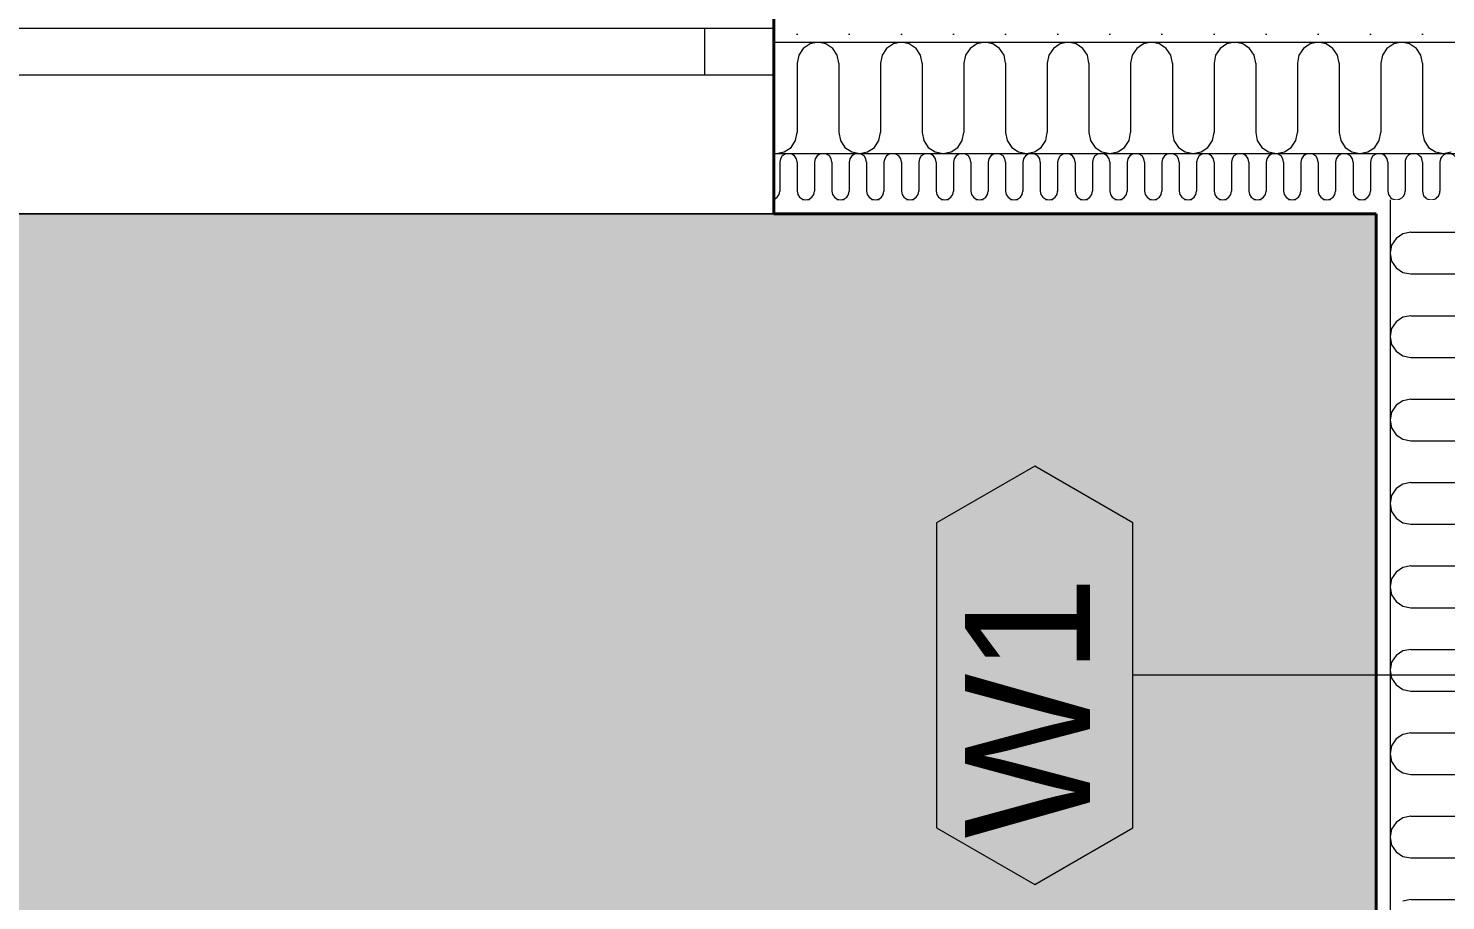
# Model space of a CAD drawing. Header units: millimetres. Extents: x -3100 to 17162, y -19566 to 10100.
# Drawn here: x 3445 to 4975, y 6659 to 7600 of the extents above; entities that cross this region are included whole.
import ezdxf

# ---------------------------------------------------------------- set-up
doc = ezdxf.new("R2010")
doc.units = ezdxf.units.MM
doc.header["$MEASUREMENT"] = 0
doc.linetypes.add('Wipeout_Contour', pattern=[1000, 0, -1000])
for name, color, linetype in [('Konstrukce - svislé nosné', 7, 'Continuous'), ('Konstrukce – Dělicí čáry vrstev', 7, 'Continuous'), ('Kóty - SP', 7, 'Continuous'), ('Otvory – Okna', 7, 'Continuous'), ('Výplně – Řezové', 7, 'Continuous'), ('Zóny', 7, 'Continuous'), ('Zóny - razítko SP', 7, 'Continuous')]:
    doc.layers.add(name, color=color, linetype=linetype)
doc.styles.add('GENEROVANÝ_STYL_1', font='Arial.ttf')
doc.dimstyles.new('GENEROVANÝ_STYL__1', dxfattribs={"dimtxt": 134.999996, "dimasz": 114, "dimexe": 0.18, "dimexo": 0.0625, "dimgap": 0, "dimtad": 1, "dimtih": 1, "dimtoh": 1, "dimdec": 0, "dimzin": 0, "dimdsep": 46, "dimtxsty": 'GENEROVANÝ_STYL_1', "dimblk": 'ARROWHEAD_2', "dimblk1": 'ARROWHEAD_2', "dimblk2": 'ARROWHEAD_2', "dimcen": 0.09, "dimse1": 1, "dimse2": 1, "dimclrd": 256, "dimclre": 256, "dimclrt": 256, "dimazin": 0, "dimtfac": 1, "dimtdec": 4, "dimtmove": 0, "dimatfit": 3, "dimfxl": 1, "dimtolj": 1, "dimtzin": 0, "dimarcsym": 0})
doc.dimstyles.new('GENEROVANÝ_STYL__2', dxfattribs={"dimtxt": 134.999996, "dimasz": 114, "dimexe": 0.18, "dimexo": 0.0625, "dimgap": 0, "dimtad": 1, "dimdec": 0, "dimzin": 0, "dimdsep": 46, "dimtxsty": 'GENEROVANÝ_STYL_1', "dimblk": 'ARROWHEAD_2', "dimblk1": 'ARROWHEAD_2', "dimblk2": 'ARROWHEAD_2', "dimcen": 0.09, "dimse1": 1, "dimse2": 1, "dimclrd": 256, "dimclre": 256, "dimclrt": 256, "dimazin": 0, "dimtfac": 1, "dimtdec": 4, "dimtmove": 0, "dimatfit": 3, "dimfxl": 1, "dimtolj": 1, "dimtzin": 0, "dimarcsym": 0})
doc.dimstyles.new('GENEROVANÝ_STYL__3', dxfattribs={"dimtxt": 134.999996, "dimasz": 114, "dimexe": 0.18, "dimexo": 0.0625, "dimgap": 0, "dimtad": 1, "dimdec": 0, "dimzin": 0, "dimdsep": 46, "dimtxsty": 'GENEROVANÝ_STYL_1', "dimblk": 'ARROWHEAD_2', "dimblk1": 'ARROWHEAD_2', "dimblk2": 'ARROWHEAD_2', "dimcen": 0.09, "dimse1": 1, "dimse2": 1, "dimclrd": 256, "dimclre": 256, "dimclrt": 256, "dimazin": 0, "dimtfac": 1, "dimtdec": 4, "dimtmove": 2, "dimatfit": 3, "dimfxl": 1, "dimtolj": 1, "dimtzin": 0, "dimarcsym": 0})
pattern_1 = [(0, (0, 0), (0, 56.25), [0, -56.25])]

# ---------------------------------------------------------------- blocks, each defined once
blk = doc.blocks.new('Pokoj 2_1.08_8', base_point=(1597.2, 6204))
at = {"layer": 'Zóny', "linetype": 'Continuous', "lineweight": 0, "true_color": 0xffffff}
blk.add_hatch(color=7, dxfattribs=at).paths.add_polyline_path([(0, 7400), (0, 3650), (3100, 3650), (3100, 4350), (4900, 4350), (4900, 7400)])
blk = doc.blocks.new('*X54')
at = {"layer": 'Výplně – Řezové', "color": 53, "linetype": 'Continuous', "lineweight": 13, "true_color": 0xeccf4f}
for p, q in [((4931.25, 7455.625), (4931.25, 7424.375)), ((4950, 7455.625), (4950, 7424.375)), ((4968.75, 7455.625), (4968.75, 7424.375)), ((4987.5, 7455.625), (4987.5, 7424.375)), ((5006.25, 7455.625), (5006.25, 7424.375)), ((5025, 7455.625), (5025, 7424.375))]:
    blk.add_line(p, q, dxfattribs=at)
for centre, start, end in [((4940.625, 7455.625), 0, 180), ((4978.125, 7455.625), 0, 180), ((5015.625, 7455.625), 0, 180), ((4921.875, 7424.375), 222.829439, 0), ((4959.375, 7424.375), 180, 0), ((4996.875, 7424.375), 180, 0), ((5034.375, 7424.375), 180, 273.819837)]:
    blk.add_arc(centre, 9.375, start, end, dxfattribs=at)
blk = doc.blocks.new('*X56')
at = {"layer": 'Výplně – Řezové', "color": 53, "linetype": 'Continuous', "lineweight": 13, "true_color": 0xeccf4f}
for p, q in [((4257, 7459.2), (4256.2, 7455.6)), ((4256.2, 7455.6), (4256.2, 7424.4)), ((4259, 7462.3), (4257, 7459.2)), ((4262, 7464.3), (4259, 7462.3)), ((4265.6, 7465), (4262, 7464.3)), ((4269.2, 7464.3), (4265.6, 7465)), ((4272.3, 7462.3), (4269.2, 7464.3)), ((4274.3, 7459.2), (4272.3, 7462.3)), ((4275, 7455.6), (4274.3, 7459.2)), ((4275, 7455.6), (4275, 7424.4)), ((4294.5, 7459.2), (4293.7, 7455.6)), ((4293.7, 7455.6), (4293.7, 7424.4)), ((4296.5, 7462.3), (4294.5, 7459.2)), ((4299.5, 7464.3), (4296.5, 7462.3)), ((4303.1, 7465), (4299.5, 7464.3)), ((4306.7, 7464.3), (4303.1, 7465)), ((4309.8, 7462.3), (4306.7, 7464.3)), ((4311.8, 7459.2), (4309.8, 7462.3)), ((4312.5, 7455.6), (4311.8, 7459.2)), ((4312.5, 7455.6), (4312.5, 7424.4)), ((4332, 7459.2), (4331.2, 7455.6)), ((4331.2, 7455.6), (4331.2, 7424.4)), ((4334, 7462.3), (4332, 7459.2)), ((4337, 7464.3), (4334, 7462.3)), ((4340.6, 7465), (4337, 7464.3)), ((4344.2, 7464.3), (4340.6, 7465)), ((4347.3, 7462.3), (4344.2, 7464.3)), ((4349.3, 7459.2), (4347.3, 7462.3)), ((4350, 7455.6), (4349.3, 7459.2)), ((4350, 7455.6), (4350, 7424.4)), ((4369.5, 7459.2), (4368.7, 7455.6)), ((4368.7, 7455.6), (4368.7, 7424.4)), ((4371.5, 7462.3), (4369.5, 7459.2)), ((4374.5, 7464.3), (4371.5, 7462.3)), ((4378.1, 7465), (4374.5, 7464.3)), ((4381.7, 7464.3), (4378.1, 7465)), ((4384.8, 7462.3), (4381.7, 7464.3)), ((4386.8, 7459.2), (4384.8, 7462.3)), ((4387.5, 7455.6), (4386.8, 7459.2)), ((4387.5, 7455.6), (4387.5, 7424.4)), ((4407, 7459.2), (4406.2, 7455.6)), ((4406.2, 7455.6), (4406.2, 7424.4)), ((4409, 7462.3), (4407, 7459.2)), ((4412, 7464.3), (4409, 7462.3)), ((4415.6, 7465), (4412, 7464.3)), ((4419.2, 7464.3), (4415.6, 7465)), ((4422.3, 7462.3), (4419.2, 7464.3)), ((4424.3, 7459.2), (4422.3, 7462.3)), ((4425, 7455.6), (4424.3, 7459.2)), ((4425, 7455.6), (4425, 7424.4)), ((4444.5, 7459.2), (4443.7, 7455.6)), ((4443.7, 7455.6), (4443.7, 7424.4)), ((4446.5, 7462.3), (4444.5, 7459.2)), ((4449.5, 7464.3), (4446.5, 7462.3)), ((4453.1, 7465), (4449.5, 7464.3)), ((4456.7, 7464.3), (4453.1, 7465)), ((4459.8, 7462.3), (4456.7, 7464.3)), ((4461.8, 7459.2), (4459.8, 7462.3)), ((4462.5, 7455.6), (4461.8, 7459.2)), ((4462.5, 7455.6), (4462.5, 7424.4)), ((4482, 7459.2), (4481.2, 7455.6)), ((4481.2, 7455.6), (4481.2, 7424.4)), ((4484, 7462.3), (4482, 7459.2)), ((4487, 7464.3), (4484, 7462.3)), ((4490.6, 7465), (4487, 7464.3)), ((4494.2, 7464.3), (4490.6, 7465)), ((4497.3, 7462.3), (4494.2, 7464.3)), ((4499.3, 7459.2), (4497.3, 7462.3)), ((4500, 7455.6), (4499.3, 7459.2)), ((4500, 7455.6), (4500, 7424.4)), ((4519.5, 7459.2), (4518.7, 7455.6)), ((4518.7, 7455.6), (4518.7, 7424.4)), ((4521.5, 7462.3), (4519.5, 7459.2)), ((4524.5, 7464.3), (4521.5, 7462.3)), ((4528.1, 7465), (4524.5, 7464.3)), ((4531.7, 7464.3), (4528.1, 7465)), ((4534.8, 7462.3), (4531.7, 7464.3)), ((4536.8, 7459.2), (4534.8, 7462.3)), ((4537.5, 7455.6), (4536.8, 7459.2)), ((4537.5, 7455.6), (4537.5, 7424.4)), ((4557, 7459.2), (4556.2, 7455.6)), ((4556.2, 7455.6), (4556.2, 7424.4)), ((4559, 7462.3), (4557, 7459.2)), ((4562, 7464.3), (4559, 7462.3)), ((4565.6, 7465), (4562, 7464.3)), ((4569.2, 7464.3), (4565.6, 7465)), ((4572.3, 7462.3), (4569.2, 7464.3)), ((4574.3, 7459.2), (4572.3, 7462.3)), ((4575, 7455.6), (4574.3, 7459.2)), ((4575, 7455.6), (4575, 7424.4)), ((4594.5, 7459.2), (4593.7, 7455.6)), ((4593.7, 7455.6), (4593.7, 7424.4)), ((4596.5, 7462.3), (4594.5, 7459.2)), ((4599.5, 7464.3), (4596.5, 7462.3)), ((4603.1, 7465), (4599.5, 7464.3)), ((4606.7, 7464.3), (4603.1, 7465)), ((4609.8, 7462.3), (4606.7, 7464.3)), ((4611.8, 7459.2), (4609.8, 7462.3)), ((4612.5, 7455.6), (4611.8, 7459.2)), ((4612.5, 7455.6), (4612.5, 7424.4)), ((4632, 7459.2), (4631.2, 7455.6)), ((4631.2, 7455.6), (4631.2, 7424.4)), ((4634, 7462.3), (4632, 7459.2)), ((4637, 7464.3), (4634, 7462.3)), ((4640.6, 7465), (4637, 7464.3)), ((4644.2, 7464.3), (4640.6, 7465)), ((4647.3, 7462.3), (4644.2, 7464.3)), ((4649.3, 7459.2), (4647.3, 7462.3)), ((4650, 7455.6), (4649.3, 7459.2)), ((4650, 7455.6), (4650, 7424.4)), ((4669.5, 7459.2), (4668.7, 7455.6)), ((4668.7, 7455.6), (4668.7, 7424.4)), ((4671.5, 7462.3), (4669.5, 7459.2)), ((4674.5, 7464.3), (4671.5, 7462.3)), ((4678.1, 7465), (4674.5, 7464.3)), ((4681.7, 7464.3), (4678.1, 7465)), ((4684.8, 7462.3), (4681.7, 7464.3)), ((4686.8, 7459.2), (4684.8, 7462.3)), ((4687.5, 7455.6), (4686.8, 7459.2)), ((4687.5, 7455.6), (4687.5, 7424.4)), ((4707, 7459.2), (4706.2, 7455.6)), ((4706.2, 7455.6), (4706.2, 7424.4)), ((4709, 7462.3), (4707, 7459.2)), ((4712, 7464.3), (4709, 7462.3)), ((4715.6, 7465), (4712, 7464.3)), ((4719.2, 7464.3), (4715.6, 7465)), ((4722.3, 7462.3), (4719.2, 7464.3)), ((4724.3, 7459.2), (4722.3, 7462.3)), ((4725, 7455.6), (4724.3, 7459.2)), ((4725, 7455.6), (4725, 7424.4)), ((4744.5, 7459.2), (4743.7, 7455.6)), ((4743.7, 7455.6), (4743.7, 7424.4)), ((4746.5, 7462.3), (4744.5, 7459.2)), ((4749.5, 7464.3), (4746.5, 7462.3)), ((4753.1, 7465), (4749.5, 7464.3)), ((4756.7, 7464.3), (4753.1, 7465)), ((4759.8, 7462.3), (4756.7, 7464.3)), ((4761.8, 7459.2), (4759.8, 7462.3)), ((4762.5, 7455.6), (4761.8, 7459.2)), ((4762.5, 7455.6), (4762.5, 7424.4)), ((4782, 7459.2), (4781.2, 7455.6)), ((4781.2, 7455.6), (4781.2, 7424.4)), ((4784, 7462.3), (4782, 7459.2)), ((4787, 7464.3), (4784, 7462.3)), ((4790.6, 7465), (4787, 7464.3)), ((4794.2, 7464.3), (4790.6, 7465)), ((4797.3, 7462.3), (4794.2, 7464.3)), ((4799.3, 7459.2), (4797.3, 7462.3)), ((4800, 7455.6), (4799.3, 7459.2)), ((4800, 7455.6), (4800, 7424.4)), ((4819.5, 7459.2), (4818.7, 7455.6)), ((4818.7, 7455.6), (4818.7, 7424.4)), ((4821.5, 7462.3), (4819.5, 7459.2)), ((4824.5, 7464.3), (4821.5, 7462.3)), ((4828.1, 7465), (4824.5, 7464.3)), ((4831.7, 7464.3), (4828.1, 7465)), ((4834.8, 7462.3), (4831.7, 7464.3)), ((4836.8, 7459.2), (4834.8, 7462.3)), ((4837.5, 7455.6), (4836.8, 7459.2)), ((4837.5, 7455.6), (4837.5, 7424.4)), ((4857, 7459.2), (4856.2, 7455.6)), ((4856.2, 7455.6), (4856.2, 7424.4)), ((4859, 7462.3), (4857, 7459.2)), ((4862, 7464.3), (4859, 7462.3)), ((4865.6, 7465), (4862, 7464.3)), ((4869.2, 7464.3), (4865.6, 7465)), ((4872.3, 7462.3), (4869.2, 7464.3)), ((4874.3, 7459.2), (4872.3, 7462.3)), ((4875, 7455.6), (4874.3, 7459.2)), ((4875, 7455.6), (4875, 7424.4)), ((4894.5, 7459.2), (4893.7, 7455.6)), ((4893.7, 7455.6), (4893.7, 7424.4)), ((4896.5, 7462.3), (4894.5, 7459.2)), ((4899.5, 7464.3), (4896.5, 7462.3)), ((4903.1, 7465), (4899.5, 7464.3)), ((4906.7, 7464.3), (4903.1, 7465)), ((4909.8, 7462.3), (4906.7, 7464.3)), ((4911.8, 7459.2), (4909.8, 7462.3)), ((4912.5, 7455.6), (4911.8, 7459.2)), ((4912.5, 7455.6), (4912.5, 7424.4)), ((4253.5, 7417.7), (4255.5, 7420.8)), ((4255.5, 7420.8), (4256.2, 7424.4)), ((4275, 7424.4), (4275.7, 7420.8)), ((4275.7, 7420.8), (4277.7, 7417.7)), ((4291, 7417.7), (4293, 7420.8)), ((4293, 7420.8), (4293.7, 7424.4)), ((4312.5, 7424.4), (4313.2, 7420.8)), ((4313.2, 7420.8), (4315.2, 7417.7)), ((4328.5, 7417.7), (4330.5, 7420.8)), ((4330.5, 7420.8), (4331.2, 7424.4)), ((4350, 7424.4), (4350.7, 7420.8)), ((4350.7, 7420.8), (4352.7, 7417.7)), ((4366, 7417.7), (4368, 7420.8)), ((4368, 7420.8), (4368.7, 7424.4)), ((4387.5, 7424.4), (4388.2, 7420.8)), ((4388.2, 7420.8), (4390.2, 7417.7)), ((4403.5, 7417.7), (4405.5, 7420.8)), ((4405.5, 7420.8), (4406.2, 7424.4)), ((4425, 7424.4), (4425.7, 7420.8)), ((4425.7, 7420.8), (4427.7, 7417.7)), ((4441, 7417.7), (4443, 7420.8)), ((4443, 7420.8), (4443.7, 7424.4)), ((4462.5, 7424.4), (4463.2, 7420.8)), ((4463.2, 7420.8), (4465.2, 7417.7)), ((4478.5, 7417.7), (4480.5, 7420.8)), ((4480.5, 7420.8), (4481.2, 7424.4)), ((4500, 7424.4), (4500.7, 7420.8)), ((4500.7, 7420.8), (4502.7, 7417.7)), ((4516, 7417.7), (4518, 7420.8)), ((4518, 7420.8), (4518.7, 7424.4)), ((4537.5, 7424.4), (4538.2, 7420.8)), ((4538.2, 7420.8), (4540.2, 7417.7)), ((4553.5, 7417.7), (4555.5, 7420.8)), ((4555.5, 7420.8), (4556.2, 7424.4)), ((4575, 7424.4), (4575.7, 7420.8)), ((4575.7, 7420.8), (4577.7, 7417.7)), ((4591, 7417.7), (4593, 7420.8)), ((4593, 7420.8), (4593.7, 7424.4)), ((4612.5, 7424.4), (4613.2, 7420.8)), ((4613.2, 7420.8), (4615.2, 7417.7)), ((4628.5, 7417.7), (4630.5, 7420.8)), ((4630.5, 7420.8), (4631.2, 7424.4)), ((4650, 7424.4), (4650.7, 7420.8)), ((4650.7, 7420.8), (4652.7, 7417.7)), ((4666, 7417.7), (4668, 7420.8)), ((4668, 7420.8), (4668.7, 7424.4)), ((4687.5, 7424.4), (4688.2, 7420.8)), ((4688.2, 7420.8), (4690.2, 7417.7)), ((4703.5, 7417.7), (4705.5, 7420.8)), ((4705.5, 7420.8), (4706.2, 7424.4)), ((4725, 7424.4), (4725.7, 7420.8)), ((4725.7, 7420.8), (4727.7, 7417.7)), ((4741, 7417.7), (4743, 7420.8)), ((4743, 7420.8), (4743.7, 7424.4)), ((4762.5, 7424.4), (4763.2, 7420.8)), ((4763.2, 7420.8), (4765.2, 7417.7)), ((4778.5, 7417.7), (4780.5, 7420.8)), ((4780.5, 7420.8), (4781.2, 7424.4)), ((4800, 7424.4), (4800.7, 7420.8)), ((4800.7, 7420.8), (4802.7, 7417.7)), ((4816, 7417.7), (4818, 7420.8)), ((4818, 7420.8), (4818.7, 7424.4)), ((4837.5, 7424.4), (4838.2, 7420.8)), ((4838.2, 7420.8), (4840.2, 7417.7)), ((4853.5, 7417.7), (4855.5, 7420.8)), ((4855.5, 7420.8), (4856.2, 7424.4)), ((4875, 7424.4), (4875.7, 7420.8)), ((4875.7, 7420.8), (4877.7, 7417.7)), ((4891, 7417.7), (4893, 7420.8)), ((4893, 7420.8), (4893.7, 7424.4)), ((4912.5, 7424.4), (4913.2, 7420.8)), ((4913.2, 7420.8), (4915, 7418.1)), ((4250, 7415.6), (4250.5, 7415.7)), ((4250.5, 7415.7), (4253.5, 7417.7)), ((4277.7, 7417.7), (4280.8, 7415.7)), ((4280.8, 7415.7), (4284.4, 7415)), ((4284.4, 7415), (4288, 7415.7)), ((4288, 7415.7), (4291, 7417.7)), ((4315.2, 7417.7), (4318.3, 7415.7)), ((4318.3, 7415.7), (4321.9, 7415)), ((4321.9, 7415), (4325.5, 7415.7)), ((4325.5, 7415.7), (4328.5, 7417.7)), ((4352.7, 7417.7), (4355.8, 7415.7)), ((4355.8, 7415.7), (4359.4, 7415)), ((4359.4, 7415), (4363, 7415.7)), ((4363, 7415.7), (4366, 7417.7)), ((4390.2, 7417.7), (4393.3, 7415.7)), ((4393.3, 7415.7), (4396.9, 7415)), ((4396.9, 7415), (4400.5, 7415.7)), ((4400.5, 7415.7), (4403.5, 7417.7)), ((4427.7, 7417.7), (4430.8, 7415.7)), ((4430.8, 7415.7), (4434.4, 7415)), ((4434.4, 7415), (4438, 7415.7)), ((4438, 7415.7), (4441, 7417.7)), ((4465.2, 7417.7), (4468.3, 7415.7)), ((4468.3, 7415.7), (4471.9, 7415)), ((4471.9, 7415), (4475.5, 7415.7)), ((4475.5, 7415.7), (4478.5, 7417.7)), ((4502.7, 7417.7), (4505.8, 7415.7)), ((4505.8, 7415.7), (4509.4, 7415)), ((4509.4, 7415), (4513, 7415.7)), ((4513, 7415.7), (4516, 7417.7)), ((4540.2, 7417.7), (4543.3, 7415.7)), ((4543.3, 7415.7), (4546.9, 7415)), ((4546.9, 7415), (4550.5, 7415.7)), ((4550.5, 7415.7), (4553.5, 7417.7)), ((4577.7, 7417.7), (4580.8, 7415.7)), ((4580.8, 7415.7), (4584.4, 7415)), ((4584.4, 7415), (4588, 7415.7)), ((4588, 7415.7), (4591, 7417.7)), ((4615.2, 7417.7), (4618.3, 7415.7)), ((4618.3, 7415.7), (4621.9, 7415)), ((4621.9, 7415), (4625.5, 7415.7)), ((4625.5, 7415.7), (4628.5, 7417.7)), ((4652.7, 7417.7), (4655.8, 7415.7)), ((4655.8, 7415.7), (4659.4, 7415)), ((4659.4, 7415), (4663, 7415.7)), ((4663, 7415.7), (4666, 7417.7)), ((4690.2, 7417.7), (4693.3, 7415.7)), ((4693.3, 7415.7), (4696.9, 7415)), ((4696.9, 7415), (4700.5, 7415.7)), ((4700.5, 7415.7), (4703.5, 7417.7)), ((4727.7, 7417.7), (4730.8, 7415.7)), ((4730.8, 7415.7), (4734.4, 7415)), ((4734.4, 7415), (4738, 7415.7)), ((4738, 7415.7), (4741, 7417.7)), ((4765.2, 7417.7), (4768.3, 7415.7)), ((4768.3, 7415.7), (4771.9, 7415)), ((4771.9, 7415), (4775.5, 7415.7)), ((4775.5, 7415.7), (4778.5, 7417.7)), ((4802.7, 7417.7), (4805.8, 7415.7)), ((4805.8, 7415.7), (4809.4, 7415)), ((4809.4, 7415), (4813, 7415.7)), ((4813, 7415.7), (4816, 7417.7)), ((4840.2, 7417.7), (4843.3, 7415.7)), ((4843.3, 7415.7), (4846.9, 7415)), ((4846.9, 7415), (4850.5, 7415.7)), ((4850.5, 7415.7), (4853.5, 7417.7)), ((4877.7, 7417.7), (4880.8, 7415.7)), ((4880.8, 7415.7), (4884.4, 7415)), ((4884.4, 7415), (4888, 7415.7)), ((4888, 7415.7), (4891, 7417.7))]:
    blk.add_line(p, q, dxfattribs=at)
blk = doc.blocks.new('*X60')
at = {"layer": 'Výplně – Řezové', "color": 53, "linetype": 'Continuous', "lineweight": 13, "true_color": 0xeccf4f}
for p, q in [((4281.6, 7578.4), (4276.7, 7571.1)), ((4288.9, 7583.3), (4281.6, 7578.4)), ((4297.5, 7585), (4288.9, 7583.3)), ((4306.1, 7583.3), (4297.5, 7585)), ((4313.4, 7578.4), (4306.1, 7583.3)), ((4318.3, 7571.1), (4313.4, 7578.4)), ((4371.6, 7578.4), (4366.7, 7571.1)), ((4378.9, 7583.3), (4371.6, 7578.4)), ((4387.5, 7585), (4378.9, 7583.3)), ((4396.1, 7583.3), (4387.5, 7585)), ((4403.4, 7578.4), (4396.1, 7583.3)), ((4408.3, 7571.1), (4403.4, 7578.4)), ((4461.6, 7578.4), (4456.7, 7571.1)), ((4468.9, 7583.3), (4461.6, 7578.4)), ((4477.5, 7585), (4468.9, 7583.3)), ((4486.1, 7583.3), (4477.5, 7585)), ((4493.4, 7578.4), (4486.1, 7583.3)), ((4498.3, 7571.1), (4493.4, 7578.4)), ((4551.6, 7578.4), (4546.7, 7571.1)), ((4558.9, 7583.3), (4551.6, 7578.4)), ((4567.5, 7585), (4558.9, 7583.3)), ((4576.1, 7583.3), (4567.5, 7585)), ((4583.4, 7578.4), (4576.1, 7583.3)), ((4588.3, 7571.1), (4583.4, 7578.4)), ((4641.6, 7578.4), (4636.7, 7571.1)), ((4648.9, 7583.3), (4641.6, 7578.4)), ((4657.5, 7585), (4648.9, 7583.3)), ((4666.1, 7583.3), (4657.5, 7585)), ((4673.4, 7578.4), (4666.1, 7583.3)), ((4678.3, 7571.1), (4673.4, 7578.4)), ((4731.6, 7578.4), (4726.7, 7571.1)), ((4738.9, 7583.3), (4731.6, 7578.4)), ((4747.5, 7585), (4738.9, 7583.3)), ((4756.1, 7583.3), (4747.5, 7585)), ((4763.4, 7578.4), (4756.1, 7583.3)), ((4768.3, 7571.1), (4763.4, 7578.4)), ((4821.6, 7578.4), (4816.7, 7571.1)), ((4828.9, 7583.3), (4821.6, 7578.4)), ((4837.5, 7585), (4828.9, 7583.3)), ((4846.1, 7583.3), (4837.5, 7585)), ((4853.4, 7578.4), (4846.1, 7583.3)), ((4858.3, 7571.1), (4853.4, 7578.4)), ((4911.6, 7578.4), (4906.7, 7571.1)), ((4918.9, 7583.3), (4911.6, 7578.4)), ((4927.5, 7585), (4918.9, 7583.3)), ((4936.1, 7583.3), (4927.5, 7585)), ((4943.4, 7578.4), (4936.1, 7583.3)), ((4948.3, 7571.1), (4943.4, 7578.4)), ((4276.7, 7571.1), (4275, 7562.5)), ((4275, 7562.5), (4275, 7487.5)), ((4320, 7562.5), (4318.3, 7571.1)), ((4320, 7562.5), (4320, 7487.5)), ((4366.7, 7571.1), (4365, 7562.5)), ((4365, 7562.5), (4365, 7487.5)), ((4410, 7562.5), (4408.3, 7571.1)), ((4410, 7562.5), (4410, 7487.5)), ((4456.7, 7571.1), (4455, 7562.5)), ((4455, 7562.5), (4455, 7487.5)), ((4500, 7562.5), (4498.3, 7571.1)), ((4500, 7562.5), (4500, 7487.5)), ((4546.7, 7571.1), (4545, 7562.5)), ((4545, 7562.5), (4545, 7487.5)), ((4590, 7562.5), (4588.3, 7571.1)), ((4590, 7562.5), (4590, 7487.5)), ((4636.7, 7571.1), (4635, 7562.5)), ((4635, 7562.5), (4635, 7487.5)), ((4680, 7562.5), (4678.3, 7571.1)), ((4680, 7562.5), (4680, 7487.5)), ((4726.7, 7571.1), (4725, 7562.5)), ((4725, 7562.5), (4725, 7487.5)), ((4770, 7562.5), (4768.3, 7571.1)), ((4770, 7562.5), (4770, 7487.5)), ((4816.7, 7571.1), (4815, 7562.5)), ((4815, 7562.5), (4815, 7487.5)), ((4860, 7562.5), (4858.3, 7571.1)), ((4860, 7562.5), (4860, 7487.5)), ((4906.7, 7571.1), (4905, 7562.5)), ((4905, 7562.5), (4905, 7487.5)), ((4950, 7562.5), (4948.3, 7571.1)), ((4950, 7562.5), (4950, 7487.5)), ((4273.3, 7478.9), (4275, 7487.5)), ((4320, 7487.5), (4321.7, 7478.9)), ((4363.3, 7478.9), (4365, 7487.5)), ((4410, 7487.5), (4411.7, 7478.9)), ((4453.3, 7478.9), (4455, 7487.5)), ((4500, 7487.5), (4501.7, 7478.9)), ((4543.3, 7478.9), (4545, 7487.5)), ((4590, 7487.5), (4591.7, 7478.9)), ((4633.3, 7478.9), (4635, 7487.5)), ((4680, 7487.5), (4681.7, 7478.9)), ((4723.3, 7478.9), (4725, 7487.5)), ((4770, 7487.5), (4771.7, 7478.9)), ((4813.3, 7478.9), (4815, 7487.5)), ((4860, 7487.5), (4861.7, 7478.9)), ((4903.3, 7478.9), (4905, 7487.5)), ((4950, 7487.5), (4951.7, 7478.9)), ((4252.5, 7465), (4261.1, 7466.7)), ((4261.1, 7466.7), (4268.4, 7471.6)), ((4268.4, 7471.6), (4273.3, 7478.9)), ((4321.7, 7478.9), (4326.6, 7471.6)), ((4326.6, 7471.6), (4333.9, 7466.7)), ((4333.9, 7466.7), (4342.5, 7465)), ((4342.5, 7465), (4351.1, 7466.7)), ((4351.1, 7466.7), (4358.4, 7471.6)), ((4358.4, 7471.6), (4363.3, 7478.9)), ((4411.7, 7478.9), (4416.6, 7471.6)), ((4416.6, 7471.6), (4423.9, 7466.7)), ((4423.9, 7466.7), (4432.5, 7465)), ((4432.5, 7465), (4441.1, 7466.7)), ((4441.1, 7466.7), (4448.4, 7471.6)), ((4448.4, 7471.6), (4453.3, 7478.9)), ((4501.7, 7478.9), (4506.6, 7471.6)), ((4506.6, 7471.6), (4513.9, 7466.7)), ((4513.9, 7466.7), (4522.5, 7465)), ((4522.5, 7465), (4531.1, 7466.7)), ((4531.1, 7466.7), (4538.4, 7471.6)), ((4538.4, 7471.6), (4543.3, 7478.9)), ((4591.7, 7478.9), (4596.6, 7471.6)), ((4596.6, 7471.6), (4603.9, 7466.7)), ((4603.9, 7466.7), (4612.5, 7465)), ((4612.5, 7465), (4621.1, 7466.7)), ((4621.1, 7466.7), (4628.4, 7471.6)), ((4628.4, 7471.6), (4633.3, 7478.9)), ((4681.7, 7478.9), (4686.6, 7471.6)), ((4686.6, 7471.6), (4693.9, 7466.7)), ((4693.9, 7466.7), (4702.5, 7465)), ((4702.5, 7465), (4711.1, 7466.7)), ((4711.1, 7466.7), (4718.4, 7471.6)), ((4718.4, 7471.6), (4723.3, 7478.9)), ((4771.7, 7478.9), (4776.6, 7471.6)), ((4776.6, 7471.6), (4783.9, 7466.7)), ((4783.9, 7466.7), (4792.5, 7465)), ((4792.5, 7465), (4801.1, 7466.7)), ((4801.1, 7466.7), (4808.4, 7471.6)), ((4808.4, 7471.6), (4813.3, 7478.9)), ((4861.7, 7478.9), (4866.6, 7471.6)), ((4866.6, 7471.6), (4873.9, 7466.7)), ((4873.9, 7466.7), (4882.5, 7465)), ((4882.5, 7465), (4891.1, 7466.7)), ((4891.1, 7466.7), (4898.4, 7471.6)), ((4898.4, 7471.6), (4903.3, 7478.9)), ((4951.7, 7478.9), (4956.6, 7471.6)), ((4956.6, 7471.6), (4963.9, 7466.7)), ((4963.9, 7466.7), (4972.5, 7465)), ((4972.5, 7465), (4981.1, 7466.7)), ((4250, 7465.5), (4252.5, 7465))]:
    blk.add_line(p, q, dxfattribs=at)
blk = doc.blocks.new('Vícekřídlé vodorovné okno 27')
at = {"layer": 'Otvory – Okna', "color": 7, "linetype": 'Continuous', "lineweight": 20}
for p, q in [((-450, 150), (450, 150)), ((-450, 0), (-375, 0)), ((-375, 0), (-375, -50)), ((-375, 0), (375, 0)), ((375, -50), (375, 0)), ((375, 0), (450, 0)), ((-375, -50), (-450, -50)), ((375, -50), (-375, -50)), ((450, -50), (375, -50)), ((-450, -210), (450, -210))]:
    blk.add_line(p, q, dxfattribs=at)
at = {"layer": 'Otvory – Okna', "color": 7, "linetype": 'Continuous', "lineweight": 40}
for p, q in [((-450, 135), (-450, 150)), ((450, 135), (450, 150)), ((-450, 85), (-450, 135)), ((450, 85), (450, 135)), ((-450, 0), (-450, 85)), ((450, 0), (450, 85)), ((-450, -35), (-450, 0)), ((-450, -35), (-450, 0)), ((450, -35), (450, 0)), ((450, -35), (450, 0)), ((-450, -50), (-450, -35)), ((-450, -50), (-450, -35)), ((450, -50), (450, -35)), ((450, -50), (450, -35)), ((-450, -210), (-450, -50)), ((450, -210), (450, -50))]:
    blk.add_line(p, q, dxfattribs=at)
blk = doc.blocks.new('Zeď_3', base_point=(0, 7400))
at = {"color": 254, "linetype": 'Wipeout_Contour', "lineweight": 0, "ltscale": 35542.5734}
blk.add_wipeout([(4900, 7400), (4915, 7400), (4915, 7415), (4900, 7415)], dxfattribs=at).dxf.layer = 'Výplně – Řezové'
at = {"layer": 'Výplně – Řezové', "linetype": 'Continuous', "lineweight": 13, "true_color": 0xa8a8a8}
h = blk.add_hatch(dxfattribs=at)
h.set_pattern_fill('Sádra', color=253, style=0, pattern_type=2)
h.set_pattern_definition(pattern_1)
h.paths.add_polyline_path([(4900, 7400), (4915, 7400), (4915, 7415), (4900, 7415)])
at = {"color": 254, "linetype": 'Wipeout_Contour', "lineweight": 0, "ltscale": 35800.974814}
blk.add_wipeout([(4915, 7415), (5035, 7415), (5035, 7465), (4915, 7465)], dxfattribs=at).dxf.layer = 'Výplně – Řezové'
at = {"color": 254, "linetype": 'Wipeout_Contour', "lineweight": 0, "ltscale": 34843.199195}
blk.add_wipeout([(4900, 7415), (4250, 7415), (4250, 7400), (4900, 7400)], dxfattribs=at).dxf.layer = 'Výplně – Řezové'
at = {"layer": 'Výplně – Řezové', "linetype": 'Continuous', "lineweight": 13, "true_color": 0xa8a8a8}
h = blk.add_hatch(dxfattribs=at)
h.set_pattern_fill('Sádra', color=253, style=0, pattern_type=2)
h.set_pattern_definition(pattern_1)
h.paths.add_polyline_path([(4900, 7415), (4250, 7415), (4250, 7400), (4900, 7400)])
at = {"layer": 'Konstrukce - svislé nosné', "color": 7, "linetype": 'Continuous', "lineweight": 40, "flags": 128}
blk.add_lwpolyline([(4250, 7400), (4900, 7400)], dxfattribs=at)
at = {"layer": 'Konstrukce - svislé nosné', "color": 7, "lineweight": 40}
blk.add_blockref('*X54', (0, 0), dxfattribs=at)
at = {"color": 254, "linetype": 'Wipeout_Contour', "lineweight": 0, "ltscale": 34970.409588}
blk.add_wipeout([(4915, 7465), (4250, 7465), (4250, 7415), (4915, 7415)], dxfattribs=at).dxf.layer = 'Výplně – Řezové'
at = {"layer": 'Konstrukce - svislé nosné', "color": 7, "linetype": 'Continuous', "lineweight": 40}
blk.add_line((4250, 7415), (4250, 7400), dxfattribs=at)
at = {"layer": 'Konstrukce – Dělicí čáry vrstev', "color": 7, "linetype": 'Continuous', "lineweight": 13}
blk.add_line((4915, 7415), (4915, 7400), dxfattribs=at)
at = {"layer": 'Konstrukce - svislé nosné', "color": 7, "lineweight": 40}
blk.add_blockref('*X56', (0, 0), dxfattribs=at)
at = {"color": 254, "linetype": 'Wipeout_Contour', "lineweight": 0, "ltscale": 37080.607642}
blk.add_wipeout([(4250, 7585), (4250, 7465), (6430, 7465), (6430, 7585)], dxfattribs=at).dxf.layer = 'Výplně – Řezové'
at = {"layer": 'Konstrukce - svislé nosné', "color": 7, "linetype": 'Continuous', "lineweight": 40}
for p, q in [((4250, 7550), (4250, 7465)), ((4250, 7465), (4250, 7415))]:
    blk.add_line(p, q, dxfattribs=at)
at = {"layer": 'Konstrukce – Dělicí čáry vrstev', "color": 7, "linetype": 'Continuous', "lineweight": 13}
blk.add_line((4250, 7465), (6430, 7465), dxfattribs=at)
at = {"layer": 'Konstrukce - svislé nosné', "color": 7, "lineweight": 40}
blk.add_blockref('*X60', (0, 0), dxfattribs=at)
at = {"color": 254, "linetype": 'Wipeout_Contour', "lineweight": 0, "ltscale": 37300.865409}
blk.add_wipeout([(4250, 7600), (4250, 7585), (6430, 7585), (6430, 7600)], dxfattribs=at).dxf.layer = 'Výplně – Řezové'
at = {"layer": 'Výplně – Řezové', "linetype": 'Continuous', "lineweight": 13, "true_color": 0xa8a8a8}
h = blk.add_hatch(dxfattribs=at)
h.set_pattern_fill('Sádra', color=253, style=0, pattern_type=2)
h.set_pattern_definition(pattern_1)
h.paths.add_polyline_path([(4250, 7600), (4250, 7585), (6430, 7585), (6430, 7600)])
at = {"layer": 'Konstrukce - svislé nosné', "color": 7, "linetype": 'Continuous', "lineweight": 40}
for p, q in [((4250, 7600), (4250, 7585)), ((4250, 7585), (4250, 7550))]:
    blk.add_line(p, q, dxfattribs=at)
at = {"layer": 'Konstrukce – Dělicí čáry vrstev', "color": 7, "linetype": 'Continuous', "lineweight": 13}
blk.add_line((4250, 7585), (6430, 7585), dxfattribs=at)
at = {"layer": 'Otvory – Okna', "color": 11, "linetype": 'Continuous', "lineweight": 20, "true_color": 0xf9716e, "xscale": -1, "zscale": 1000, "rotation": 180}
blk.add_blockref('Vícekřídlé vodorovné okno 27', (3800, 7550), dxfattribs=at)
blk = doc.blocks.new('*X267')
at = {"layer": 'Výplně – Řezové', "color": 53, "linetype": 'Continuous', "lineweight": 13, "true_color": 0xeccf4f}
for p, q in [((4928.9, 7378.3), (4921.6, 7373.4)), ((4937.5, 7380), (4928.9, 7378.3)), ((4937.5, 7380), (5012.5, 7380)), ((4916.7, 7366.1), (4915, 7357.5)), ((4921.6, 7373.4), (4916.7, 7366.1)), ((4915, 7357.5), (4916.7, 7348.9)), ((4916.7, 7348.9), (4921.6, 7341.6)), ((4921.6, 7341.6), (4928.9, 7336.7)), ((4928.9, 7336.7), (4937.5, 7335)), ((4937.5, 7335), (5012.5, 7335)), ((4921.6, 7283.4), (4916.7, 7276.1)), ((4928.9, 7288.3), (4921.6, 7283.4)), ((4937.5, 7290), (4928.9, 7288.3)), ((4937.5, 7290), (5012.5, 7290)), ((4916.7, 7276.1), (4915, 7267.5)), ((4915, 7267.5), (4916.7, 7258.9)), ((4916.7, 7258.9), (4921.6, 7251.6)), ((4921.6, 7251.6), (4928.9, 7246.7)), ((4928.9, 7246.7), (4937.5, 7245)), ((4937.5, 7245), (5012.5, 7245)), ((4921.6, 7193.4), (4916.7, 7186.1)), ((4928.9, 7198.3), (4921.6, 7193.4)), ((4937.5, 7200), (4928.9, 7198.3)), ((4937.5, 7200), (5012.5, 7200)), ((4916.7, 7186.1), (4915, 7177.5)), ((4915, 7177.5), (4916.7, 7168.9)), ((4916.7, 7168.9), (4921.6, 7161.6)), ((4921.6, 7161.6), (4928.9, 7156.7)), ((4928.9, 7156.7), (4937.5, 7155)), ((4937.5, 7155), (5012.5, 7155)), ((4921.6, 7103.4), (4916.7, 7096.1)), ((4928.9, 7108.3), (4921.6, 7103.4)), ((4937.5, 7110), (4928.9, 7108.3)), ((4937.5, 7110), (5012.5, 7110)), ((4916.7, 7096.1), (4915, 7087.5)), ((4915, 7087.5), (4916.7, 7078.9)), ((4916.7, 7078.9), (4921.6, 7071.6)), ((4921.6, 7071.6), (4928.9, 7066.7)), ((4928.9, 7066.7), (4937.5, 7065)), ((4937.5, 7065), (5012.5, 7065)), ((4921.6, 7013.4), (4916.7, 7006.1)), ((4928.9, 7018.3), (4921.6, 7013.4)), ((4937.5, 7020), (4928.9, 7018.3)), ((4937.5, 7020), (5012.5, 7020)), ((4916.7, 7006.1), (4915, 6997.5)), ((4915, 6997.5), (4916.7, 6988.9)), ((4916.7, 6988.9), (4921.6, 6981.6)), ((4921.6, 6981.6), (4928.9, 6976.7)), ((4928.9, 6976.7), (4937.5, 6975)), ((4937.5, 6975), (5012.5, 6975)), ((4916.7, 6916.1), (4915, 6907.5)), ((4921.6, 6923.4), (4916.7, 6916.1)), ((4928.9, 6928.3), (4921.6, 6923.4)), ((4937.5, 6930), (4928.9, 6928.3)), ((4937.5, 6930), (5012.5, 6930)), ((4915, 6907.5), (4916.7, 6898.9)), ((4916.7, 6898.9), (4921.6, 6891.6)), ((4921.6, 6891.6), (4928.9, 6886.7)), ((4928.9, 6886.7), (4937.5, 6885)), ((4937.5, 6885), (5012.5, 6885)), ((4937.5, 6840), (4928.9, 6838.3)), ((4937.5, 6840), (5012.5, 6840)), ((4916.7, 6826.1), (4915, 6817.5)), ((4921.6, 6833.4), (4916.7, 6826.1)), ((4928.9, 6838.3), (4921.6, 6833.4)), ((4915, 6817.5), (4916.7, 6808.9)), ((4916.7, 6808.9), (4921.6, 6801.6)), ((4921.6, 6801.6), (4928.9, 6796.7)), ((4928.9, 6796.7), (4937.5, 6795)), ((4937.5, 6795), (5012.5, 6795)), ((4928.9, 6748.3), (4921.6, 6743.4)), ((4937.5, 6750), (4928.9, 6748.3)), ((4937.5, 6750), (5012.5, 6750)), ((4916.7, 6736.1), (4915, 6727.5)), ((4921.6, 6743.4), (4916.7, 6736.1)), ((4915, 6727.5), (4916.7, 6718.9)), ((4916.7, 6718.9), (4921.6, 6711.6)), ((4921.6, 6711.6), (4928.9, 6706.7)), ((4928.9, 6706.7), (4937.5, 6705)), ((4937.5, 6705), (5012.5, 6705)), ((4937.5, 6660), (4928.9, 6658.3)), ((4937.5, 6660), (5012.5, 6660))]:
    blk.add_line(p, q, dxfattribs=at)
blk = doc.blocks.new('Zeď_18', base_point=(5050, 4200))
at = {"color": 254, "linetype": 'Wipeout_Contour', "lineweight": 0, "ltscale": 35692.944804}
blk.add_wipeout([(4915, 7400), (5035, 7400), (5035, 7415), (4915, 7415)], dxfattribs=at).dxf.layer = 'Výplně – Řezové'
at = {"color": 254, "linetype": 'Wipeout_Contour', "lineweight": 0, "ltscale": 30874.390763}
blk.add_wipeout([(4900, 7400), (4900, 4350), (4915, 4350), (4915, 7400)], dxfattribs=at).dxf.layer = 'Výplně – Řezové'
at = {"layer": 'Výplně – Řezové', "linetype": 'Continuous', "lineweight": 13, "true_color": 0xa8a8a8}
h = blk.add_hatch(dxfattribs=at)
h.set_pattern_fill('Sádra', color=253, style=0, pattern_type=2)
h.set_pattern_definition(pattern_1)
h.paths.add_polyline_path([(4900, 7400), (4900, 4350), (4915, 4350), (4915, 7400)])
at = {"layer": 'Konstrukce - svislé nosné', "color": 7, "linetype": 'Continuous', "lineweight": 40, "flags": 128}
blk.add_lwpolyline([(4900, 7400), (4900, 4350)], dxfattribs=at)
at = {"color": 254, "linetype": 'Wipeout_Contour', "lineweight": 0, "ltscale": 33284.605015}
blk.add_wipeout([(5035, 5910), (5035, 7400), (4915, 7400), (4915, 5910)], dxfattribs=at).dxf.layer = 'Výplně – Řezové'
at = {"layer": 'Konstrukce – Dělicí čáry vrstev', "color": 7, "linetype": 'Continuous', "lineweight": 13}
for p, q in [((4915, 7415), (4915, 7400)), ((4915, 7400), (4915, 5910))]:
    blk.add_line(p, q, dxfattribs=at)
at = {"layer": 'Konstrukce - svislé nosné', "color": 7, "lineweight": 40}
blk.add_blockref('*X267', (0, 0), dxfattribs=at)
blk = doc.blocks.new('*D346')
at = {"layer": 'Kóty - SP', "color": 146, "linetype": 'Continuous', "lineweight": 13, "true_color": 0x1a4f6e}
for p, q in [((-2670.5, 7760), (-2670.5, 7833.3)), ((-2595.5, 7716.7), (-2745.5, 7803.3)), ((-2558, 7760), (-2783, 7760)), ((-2670.5, -9460), (-2670.5, 7760)), ((-2745.5, -9416.7), (-2595.5, -9503.3)), ((-2558, -9460), (-2783, -9460)), ((-2670.5, -9533.3), (-2670.5, -9460))]:
    blk.add_line(p, q, dxfattribs=at)
at = {"layer": 'Kóty - SP', "color": 146, "lineweight": 13, "true_color": 0x1a4f6e, "insert": (-2697.5, -1133.1), "char_height": 135, "attachment_point": 7, "rotation": 90, "style": 'GENEROVANÝ_STYL_1'}
blk.add_mtext('\\A1;{\\pql;\\fArial|b0|i0|c0|p0;\\W1.000000;17\xa0220}', dxfattribs=at)
blk = doc.blocks.new('ARROWHEAD_2')
at = {"color": 0, "linetype": 'Continuous', "lineweight": 0}
for p, q in [((-0.378, -0.655), (0.378, 0.655)), ((0, 0), (-1, 0))]:
    blk.add_line(p, q, dxfattribs=at)
blk = doc.blocks.new('*D426')
at = {"layer": 'Kóty - SP', "color": 146, "linetype": 'Continuous', "lineweight": 13, "true_color": 0x1a4f6e}
for p, q in [((581.7, 7443.3), (731.7, 7356.7)), ((769.2, 7400), (544.2, 7400)), ((656.7, 3650), (656.7, 7400)), ((581.7, 3693.3), (731.7, 3606.7)), ((769.2, 3650), (544.2, 3650))]:
    blk.add_line(p, q, dxfattribs=at)
at = {"layer": 'Kóty - SP', "color": 146, "lineweight": 13, "true_color": 0x1a4f6e, "insert": (629.7, 5293.3), "char_height": 135, "attachment_point": 7, "rotation": 90, "style": 'GENEROVANÝ_STYL_1'}
blk.add_mtext('\\A1;{\\pql;\\fArial|b0|i0|c0|p0;\\W1.000000;3\xa0750}', dxfattribs=at)
blk = doc.blocks.new('*D427')
at = {"layer": 'Kóty - SP', "color": 146, "linetype": 'Continuous', "lineweight": 13, "true_color": 0x1a4f6e}
for p, q in [((656.7, 7760), (656.7, 7833.3)), ((731.7, 7716.7), (581.7, 7803.3)), ((769.2, 7760), (544.2, 7760)), ((656.7, 7400), (656.7, 7760)), ((581.7, 7443.3), (731.7, 7356.7)), ((769.2, 7400), (544.2, 7400))]:
    blk.add_line(p, q, dxfattribs=at)
at = {"layer": 'Kóty - SP', "color": 146, "lineweight": 13, "true_color": 0x1a4f6e, "insert": (629.7, 7804.9), "char_height": 135, "attachment_point": 7, "rotation": 90, "style": 'GENEROVANÝ_STYL_1'}
blk.add_mtext('\\A1;{\\pql;\\fArial|b0|i0|c0|p0;\\W1.000000;360}', dxfattribs=at)
blk = doc.blocks.new('*D428')
at = {"layer": 'Kóty - SP', "color": 146, "linetype": 'Continuous', "lineweight": 13, "true_color": 0x1a4f6e}
for p, q in [((0, 6318.1), (0, 6543.1)), ((4900, 6318.1), (4900, 6543.1)), ((43.3, 6505.6), (-43.3, 6355.6)), ((4943.3, 6505.6), (4856.7, 6355.6)), ((-73.4, 6430.6), (0, 6430.6)), ((0, 6430.6), (4900, 6430.6))]:
    blk.add_line(p, q, dxfattribs=at)
at = {"layer": 'Kóty - SP', "color": 146, "lineweight": 13, "true_color": 0x1a4f6e, "char_height": 135, "attachment_point": 7, "style": 'GENEROVANÝ_STYL_1'}
for s, insert in [('\\A1;{\\pql;\\fArial|b0|i0|c0|p0;\\W1.000000;4\xa0900}', (2063.9, 6457.6)), ('\\A1;{\\pql;\\fArial|b0|i0|c0|p0;\\W1.000000;150}', (4547.7, 6457.6))]:
    blk.add_mtext(s, dxfattribs=dict(at, insert=insert))
blk = doc.blocks.new('*D439')
at = {"layer": 'Kóty - SP', "color": 146, "linetype": 'Continuous', "lineweight": 13, "true_color": 0x1a4f6e}
for p, q in [((3100, 5854), (3100, 6079)), ((4900, 5854), (4900, 6079)), ((3143.3, 6041.5), (3056.7, 5891.5)), ((4856.7, 5891.5), (4943.3, 6041.5)), ((3100, 5966.5), (4900, 5966.5)), ((4900, 5966.5), (4973.3, 5966.5))]:
    blk.add_line(p, q, dxfattribs=at)
at = {"layer": 'Kóty - SP', "color": 146, "lineweight": 13, "true_color": 0x1a4f6e, "insert": (3768.3, 5993.5), "char_height": 135, "attachment_point": 7, "style": 'GENEROVANÝ_STYL_1'}
blk.add_mtext('\\A1;{\\pql;\\fArial|b0|i0|c0|p0;\\W1.000000;1\xa0800}', dxfattribs=at)
blk = doc.blocks.new('*D446')
at = {"layer": 'Kóty - SP', "color": 146, "linetype": 'Continuous', "lineweight": 13, "true_color": 0x1a4f6e}
for p, q in [((5330.1, 7400), (5330.1, 7473.3)), ((5405.1, 7356.7), (5255.1, 7443.3)), ((5442.6, 7400), (5217.6, 7400)), ((5330.1, 5925), (5330.1, 7400)), ((5255.1, 5968.3), (5405.1, 5881.7)), ((5442.6, 5925), (5217.6, 5925))]:
    blk.add_line(p, q, dxfattribs=at)
at = {"layer": 'Kóty - SP', "color": 146, "lineweight": 13, "true_color": 0x1a4f6e, "insert": (5303.1, 6430.8), "char_height": 135, "attachment_point": 7, "rotation": 90, "style": 'GENEROVANÝ_STYL_1'}
blk.add_mtext('\\A1;{\\pql;\\fArial|b0|i0|c0|p0;\\W1.000000;1\xa0475}', dxfattribs=at)
blk = doc.blocks.new('*D454')
at = {"layer": 'Kóty - SP', "color": 146, "linetype": 'Continuous', "lineweight": 13, "true_color": 0x1a4f6e}
for p, q in [((2005.4, 7400), (2005.4, 7473.3)), ((2080.4, 7356.7), (1930.4, 7443.3)), ((2117.9, 7400), (1892.9, 7400)), ((2005.4, 4350), (2005.4, 7400)), ((1930.4, 4393.3), (2080.4, 4306.7)), ((2117.9, 4350), (1892.9, 4350))]:
    blk.add_line(p, q, dxfattribs=at)
at = {"layer": 'Kóty - SP', "color": 146, "lineweight": 13, "true_color": 0x1a4f6e, "insert": (1978.4, 5434.5), "char_height": 135, "attachment_point": 7, "rotation": 90, "style": 'GENEROVANÝ_STYL_1'}
blk.add_mtext('\\A1;{\\pql;\\fArial|b0|i0|c0|p0;\\W1.000000;3\xa0050}', dxfattribs=at)
blk = doc.blocks.new('Popiska_30', base_point=(5050, 6902))
at = {"layer": 'Zóny - razítko SP', "color": 146, "linetype": 'Continuous', "lineweight": 13, "true_color": 0x1a4f6e}
blk.add_line((5050, 6902), (4637.5, 6902), dxfattribs=at)
at = {"layer": 'Zóny - razítko SP', "color": 146, "linetype": 'Continuous', "lineweight": 13, "true_color": 0x1a4f6e, "flags": 128}
blk.add_lwpolyline([(4531.4, 6676.2), (4637.5, 6737.4), (4637.5, 7066.6), (4531.4, 7127.8), (4425.3, 7066.6), (4425.3, 6737.4)], close=True, dxfattribs=at)
at = {"layer": 'Zóny - razítko SP', "color": 146, "lineweight": 13, "true_color": 0x1a4f6e, "insert": (4456.2, 6902), "char_height": 135, "attachment_point": 2, "rotation": 90, "style": 'GENEROVANÝ_STYL_1'}
blk.add_mtext('\\A1;{\\pqc;\\pt0,4000;\\fArial|b0|i0|c0|p0;\\W1.000000;W1\\fArial|b0|i0|c0|p0;\\W1.000000;\\A1{\\H.66x;\\S^  ;}\\fArial|b0|i0|c0|p0;\\W1.000000;\\fArial|b0|i0|c0|p0;\\W1.000000;\\A1{\\H.66x;\\S^  ;}\\fArial|b0|i0|c0|p0;\\W1.000000; \\fArial|b0|i0|c0|p0;\\W1.000000;\\fArial|b0|i0|c0|p0;\\W1.000000;\\fArial|b0|i0|c0|p0;\\W1.000000;\\fArial|b0|i0|c0|p0;\\W1.000000;\\fArial|b0|i0|c0|p0;\\W1.000000;\\fArial|b0|i0|c0|p0;\\W1.000000;\\fArial|b0|i0|c0|p0;\\W1.000000;\\fArial|b0|i0|c0|p0;\\W1.000000;\\fArial|b0|i0|c0|p0;\\W1.000000;\\fArial|b0|i0|c0|p0;\\W1.000000;\\fArial|b0|i0|c0|p0;\\W1.000000;\\fArial|b0|i0|c0|p0;\\W1.000000;\\fArial|b0|i0|c0|p0;\\W1.000000;\\fArial|b0|i0|c0|p0;\\W1.000000;\\fArial|b0|i0|c0|p0;\\W1.000000;\\fArial|b0|i0|c0|p0;\\W1.000000;\\fArial|b0|i0|c0|p0;\\W1.000000;\\fArial|b0|i0|c0|p0;\\W1.000000;\\fArial|b0|i0|c0|p0;\\W1.000000;\\fArial|b0|i0|c0|p0;\\W1.000000;\\fArial|b0|i0|c0|p0;\\W1.000000;\\fArial|b0|i0|c0|p0;\\W1.000000;\\fArial|b0|i0|c0|p0;\\W1.000000;\\fArial|b0|i0|c0|p0;\\W1.000000;\\fArial|b0|i0|c0|p0;\\W1.000000;\\fArial|b0|i0|c0|p0;\\W1.000000;\\fArial|b0|i0|c0|p0;\\W1.000000;\\fArial|b0|i0|c0|p0;\\W1.000000;\\fArial|b0|i0|c0|p0;\\W1.000000;\\fArial|b0|i0|c0|p0;\\W1.000000;\\fArial|b0|i0|c0|p0;\\W1.000000;\\fArial|b0|i0|c0|p0;\\W1.000000;\\fArial|b0|i0|c0|p0;\\W1.000000;\\fArial|b0|i0|c0|p0;\\W1.000000;\\fArial|b0|i0|c0|p0;\\W1.000000;\\fArial|b0|i0|c0|p0;\\W1.000000;\\fArial|b0|i0|c0|p0;\\W1.000000;\\fArial|b0|i0|c0|p0;\\W1.000000;\\fArial|b0|i0|c0|p0;\\W1.000000;\\fArial|b0|i0|c0|p0;\\W1.000000;\\fArial|b0|i0|c0|p0;\\W1.000000;\\fArial|b0|i0|c0|p0;\\W1.000000;\\fArial|b0|i0|c0|p0;\\W1.000000;}', dxfattribs=at)

msp = doc.modelspace()

# ---------------------------------------------------------------- linework, layer by layer
at = {"layer": 'Zóny', "color": 7, "linetype": 'Continuous', "lineweight": 0, "true_color": 0xffffff, "flags": 128}
msp.add_lwpolyline([(0, 7400), (0, 3650), (3100, 3650), (3100, 4350), (4900, 4350), (4900, 7400)], close=True, dxfattribs=at)

# ---------------------------------------------------------------- block references
at = {"layer": 'Zóny', "color": 7, "linetype": 'Continuous', "lineweight": 20}
msp.add_blockref('Pokoj 2_1.08_8', (1597.2, 6204), dxfattribs=at)

# ---------------------------------------------------------------- next in the draw order: block references
at = {"layer": 'Konstrukce - svislé nosné', "color": 7, "lineweight": 40}
msp.add_blockref('Zeď_3', (0, 7400), dxfattribs=at)

# ---------------------------------------------------------------- next in the draw order: block references
msp.add_blockref('Zeď_18', (5050, 4200), dxfattribs=at)

# ---------------------------------------------------------------- next in the draw order: block references
at = {"layer": 'Zóny - razítko SP', "color": 7, "linetype": 'Continuous', "lineweight": 13}
msp.add_blockref('Popiska_30', (5050, 6902), dxfattribs=at)

# ---------------------------------------------------------------- next in the draw order: dimensions: what is measured, and where the dimension line sits
at = {"layer": 'Kóty - SP', "color": 146, "linetype": 'Continuous', "lineweight": 13, "true_color": 0x1a4f6e}
for base, p1, p2, dimstyle, picture, middle in [((656.7, 7760), (7050, 7400), (7050, 7760), 'GENEROVANÝ_STYL__3', '*D427', (562.2, 7963.8)), ((-2670.5, 7760), (11640, -9460), (-360, 7760), 'GENEROVANÝ_STYL__2', '*D346', (-2765, -841.7)), ((2005.4, 7400), (3100, 4350), (4900, 7400), 'GENEROVANÝ_STYL__3', '*D454', (1910.9, 5672.9)), ((5330.1, 7400), (5500, 5925), (5050, 7400), 'GENEROVANÝ_STYL__2', '*D446', (5235.6, 6669.3)), ((656.7, 7400), (1550, 3650), (7050, 7400), 'GENEROVANÝ_STYL__2', '*D426', (562.2, 5531.8))]:
    dim = msp.add_linear_dim(base=base, p1=p1, p2=p2, angle=90, dimstyle=dimstyle, dxfattribs=at)
    dim.commit()
    dim.dimension.update_dxf_attribs({"geometry": picture, "text_midpoint": middle, "dimtype": 160, "text_rotation": 90})
for base, p1, p2, picture, middle in [((4900, 6430.6), (0, 7400), (4900, 5875), '*D428', (2302.3, 6525.1)), ((4900, 5966.5), (3100, 4350), (4900, 7400), '*D439', (4006.8, 6061))]:
    dim = msp.add_linear_dim(base=base, p1=p1, p2=p2, dimstyle='GENEROVANÝ_STYL__1', dxfattribs=at)
    dim.commit()
    dim.dimension.update_dxf_attribs({"geometry": picture, "text_midpoint": middle, "dimtype": 160})

doc.saveas('drawing.dxf')
